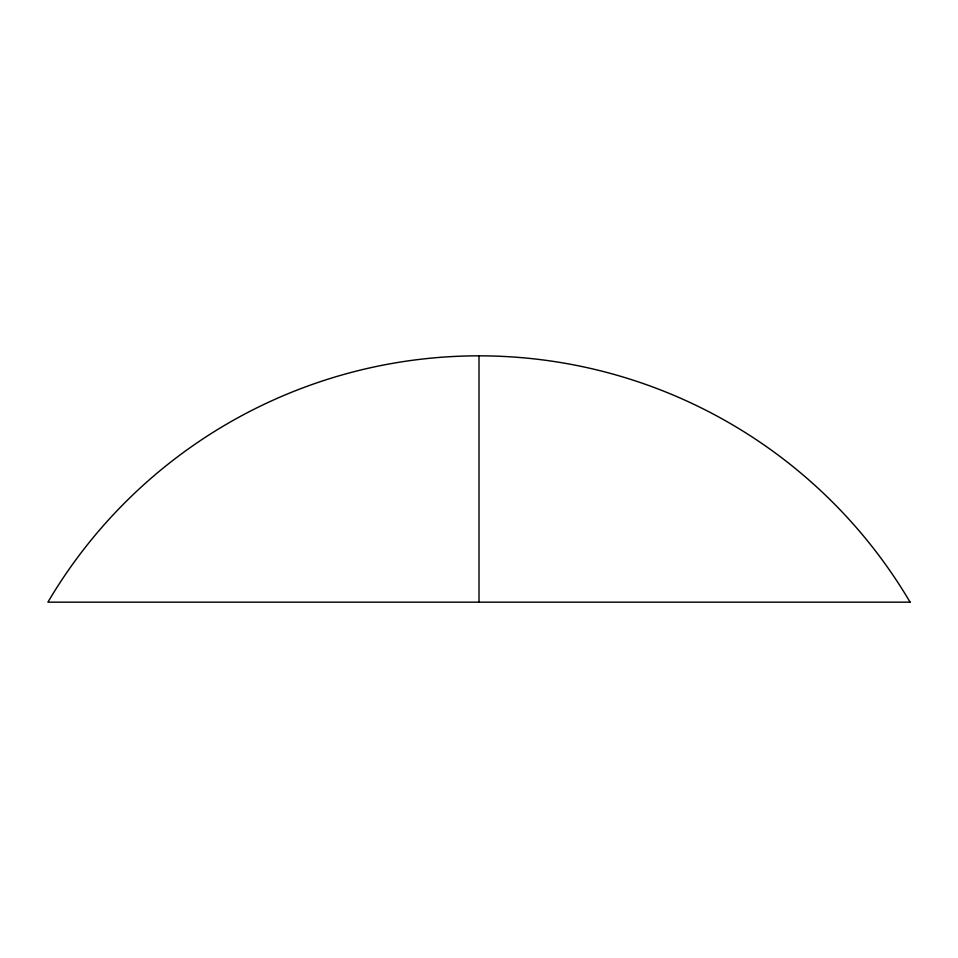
<?xml version="1.0" encoding="UTF-8"?>
<svg xmlns="http://www.w3.org/2000/svg" width="958" height="958" viewBox="0 0 958 958"><rect width="100%" height="100%" fill="white"/><g stroke="black" fill="none" stroke-linecap="round" stroke-linejoin="round"><path stroke-width="1.44" d="M479 355.825L479 602.175M910.1 602.175L47.9 602.175A500.387 500.387 0 0 1 910.1 602.175"/></g></svg>
